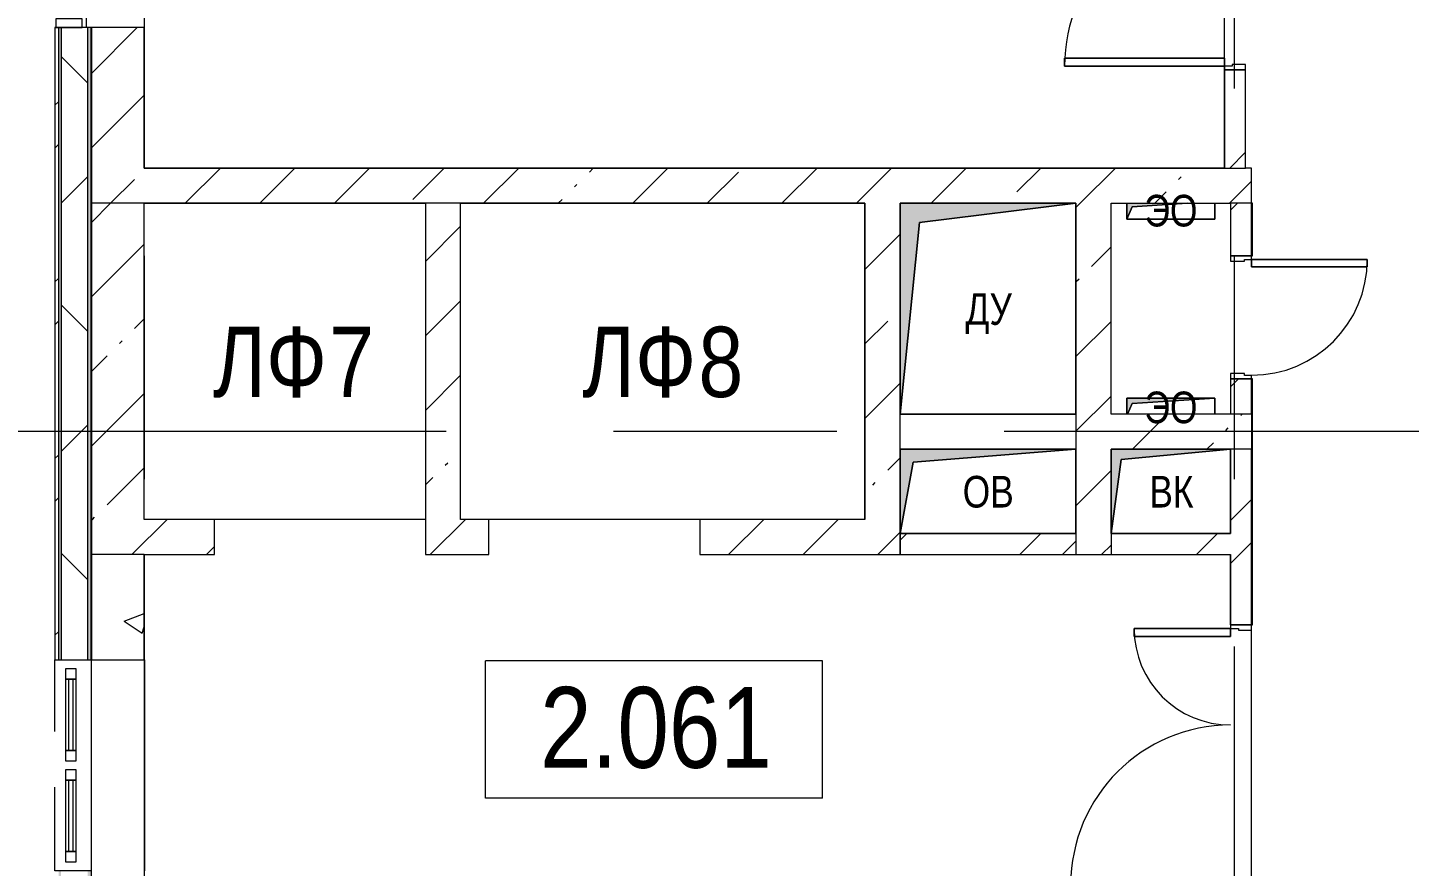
# Model space of a CAD drawing. Header units: millimetres. Extents: x 48966 to 155647, y -43515 to 30475.
# Drawn here: x 56668 to 64529, y 9242 to 14017 of the extents above; entities that cross this region are included whole.
import ezdxf

# ---------------------------------------------------------------- set-up
doc = ezdxf.new("R2010")
doc.units = ezdxf.units.MM
doc.linetypes.add('Осевые', pattern=[6350, 1270, -952.5, 3175, -952.5])
doc.linetypes.add('Сверху', pattern=[793.75, 476.25, -317.5])
for name, color, linetype, lineweight in [('Двери', 7, 'Continuous', 9), ('Импосты витража', 7, 'Continuous', 9), ('Импосты витража-1', 7, 'Continuous', 18), ('Каркас_Импост', 7, 'Continuous', 9), ('Марки помещений', 7, 'Continuous', 9), ('Обобщенные модели', 7, 'Continuous', 9), ('Общие ребра', 7, 'Continuous', 9), ('Окна', 7, 'Continuous', 9), ('Окна-1', 7, 'Сверху', 9), ('Окна-2', 7, 'Continuous', 18), ('Оси-2', 7, 'Осевые', 9), ('Панель', 7, 'Continuous', 9), ('Перекрытия', 7, 'Continuous', 9), ('Стены', 7, 'Continuous', 9), ('Стены-1', 7, 'Continuous', 18), ('Текстовые примечания', 7, 'Continuous', 9), ('Типовые аннотации', 7, 'Continuous', 9), ('Черная _1 сплошная', 7, 'Continuous', 9), ('Штриховка разреза-2', 7, 'Continuous', 9), ('Элементы узлов', 7, 'Continuous', 9), ('Элементы узлов-1', 7, 'Continuous', 5)]:
    doc.layers.add(name, color=color, linetype=linetype, lineweight=lineweight)
doc.styles.add('Arial', font='Arial.ttf', dxfattribs={"width": 0.8, "height": 180})
doc.styles.add('Arial Narrow_1', font='Arial Narrow.ttf', dxfattribs={"height": 460})
doc.styles.add('Arial Narrow_2', font='Arial Narrow.ttf', dxfattribs={"height": 400})
pattern_1 = [(45, (0, 0), (-424.264, 424.264), [600, -100, 20, -100]), (45, (0, 424), (-424.264, 424.264), [])]
pattern_2 = [(45, (0, 0), (-502.894, 502.894), []), (45, (0, 762), (-502.894, 502.894), [])]
pattern_3 = [(0, (0, 0), (812.8, 203.2), [67.056, -542.544, 67.056, -542.544, -3251.2]), (0, (0, 0), (812.8, 203.2), [-1219.2, 67.056, -1152.144, 67.056, -542.544, -1422.4]), (0, (0, 0), (812.8, 203.2), [-3048, 67.056, -339.344, 67.056, -948.944]), (120, (304.8, 101.6), (-582.37636, 602.30545), [67.056, -542.544, 67.056, -542.544, -3251.2]), (120, (304.8, 101.6), (-582.37636, 602.30545), [-1219.2, 67.056, -1152.144, 67.056, -542.544, -1422.4]), (120, (304.8, 101.6), (-582.37636, 602.30545), [-3048, 67.056, -339.344, 67.056, -948.944]), (240, (406.4, 508), (-230.42364, -805.50545), [67.056, -542.544, 67.056, -542.544, -3251.2]), (240, (406.4, 508), (-230.42364, -805.50545), [-1219.2, 67.056, -1152.144, 67.056, -542.544, -1422.4]), (240, (406.4, 508), (-230.42364, -805.50545), [-3048, 67.056, -339.344, 67.056, -948.944])]

# ---------------------------------------------------------------- blocks, each defined once
blk = doc.blocks.new('Дверь - Полуторная_001 - ДВ3_21-15-8370110-План 2-го этажа на отм_ 0_000')
at = {"layer": 'Двери'}
for p, q in [((-684, 969), (-729, 969)), ((-729, 969), (-729, 60)), ((-684, 60), (-684, 969)), ((684, 60), (684, 609)), ((684, 609), (729, 609)), ((729, 609), (729, 60)), ((-729, 60), (-684, 60)), ((729, 60), (684, 60))]:
    blk.add_line(p, q, dxfattribs=at)
for centre, radius, start, end in [((-729, 60), 909, 360, 90), ((729, 60), 549, 90, 180)]:
    blk.add_arc(centre, radius, start, end, dxfattribs=at)
at = {"layer": 'Каркас_Импост'}
for p, q in [((-730, 60), (-750, 60)), ((-750, 60), (-750, -60)), ((-730, 15), (-730, 60)), ((-720, 15), (-730, 15)), ((-720, -60), (-720, 15)), ((730, 15), (720, 15)), ((720, 15), (720, -60)), ((750, 60), (730, 60)), ((730, 60), (730, 15)), ((750, -60), (750, 60)), ((-750, -60), (-720, -60)), ((720, -60), (750, -60))]:
    blk.add_line(p, q, dxfattribs=at)
at = {"layer": 'Панель'}
for p, q in [((-729, 969), (-684, 969)), ((-729, 60), (-729, 969)), ((-684, 969), (-684, 60)), ((684, 609), (684, 60)), ((729, 609), (684, 609)), ((729, 60), (729, 609)), ((-684, 60), (-729, 60)), ((684, 60), (729, 60))]:
    blk.add_line(p, q, dxfattribs=at)
blk = doc.blocks.new('Дверь - Полуторная_001 - ДВ20__21-15-6256125-План 2-го этажа на отм_ 0_000')
at = {"layer": 'Двери'}
for p, q in [((-684, 969), (-729, 969)), ((-729, 969), (-729, 60)), ((-684, 60), (-684, 969)), ((684, 60), (684, 609)), ((684, 609), (729, 609)), ((729, 609), (729, 60)), ((-729, 60), (-684, 60)), ((729, 60), (684, 60))]:
    blk.add_line(p, q, dxfattribs=at)
for centre, radius, start, end in [((-729, 60), 909, 360, 90), ((729, 60), 549, 90, 180)]:
    blk.add_arc(centre, radius, start, end, dxfattribs=at)
at = {"layer": 'Каркас_Импост'}
for p, q in [((-730, 60), (-750, 60)), ((-750, 60), (-750, -60)), ((-730, 15), (-730, 60)), ((-720, 15), (-730, 15)), ((-720, -60), (-720, 15)), ((730, 15), (720, 15)), ((720, 15), (720, -60)), ((750, 60), (730, 60)), ((730, 60), (730, 15)), ((750, -60), (750, 60)), ((-750, -60), (-720, -60)), ((720, -60), (750, -60))]:
    blk.add_line(p, q, dxfattribs=at)
at = {"layer": 'Панель'}
for p, q in [((-729, 969), (-684, 969)), ((-729, 60), (-729, 969)), ((-684, 969), (-684, 60)), ((684, 609), (684, 60)), ((729, 609), (684, 609)), ((729, 60), (729, 609)), ((-684, 60), (-729, 60)), ((684, 60), (729, 60))]:
    blk.add_line(p, q, dxfattribs=at)
blk = doc.blocks.new('Дверь - Однопольная без ручки - ДТ2_21х7-6222062-План 2-го этажа на отм_ 0_000')
at = {"layer": 'Двери'}
for p, q in [((-289, 718), (-329, 718)), ((-329, 718), (-329, 60)), ((-289, 60), (-289, 718)), ((-329, 60), (-289, 60))]:
    blk.add_line(p, q, dxfattribs=at)
blk.add_arc((-329, 60), 658, 360, 90, dxfattribs=at)
at = {"layer": 'Каркас_Импост'}
for p, q in [((-330, 60), (-350, 60)), ((-350, 60), (-350, -60)), ((-330, 20), (-330, 60)), ((-320, 20), (-330, 20)), ((-320, -60), (-320, 20)), ((330, 20), (320, 20)), ((320, 20), (320, -60)), ((350, 60), (330, 60)), ((330, 60), (330, 20)), ((350, -60), (350, 60)), ((-350, -60), (-320, -60)), ((320, -60), (350, -60))]:
    blk.add_line(p, q, dxfattribs=at)
at = {"layer": 'Панель'}
for p, q in [((-329, 718), (-289, 718)), ((-329, 60), (-329, 718)), ((-289, 718), (-289, 60)), ((-289, 60), (-329, 60))]:
    blk.add_line(p, q, dxfattribs=at)
blk = doc.blocks.new('M_Окно-Квадратный проем - 1200 x 11450 mm-1434535-План 2-го этажа на отм_ 0_000')
at = {"layer": 'Окна'}
for p, q in [((-608.2, -102.5), (-608.2, 102.5)), ((591.8, 102.5), (591.8, -102.5))]:
    blk.add_line(p, q, dxfattribs=at)
at = {"layer": 'Окна-1'}
for p, q in [((-608.2, 102.5), (591.8, 102.5)), ((591.8, -102.5), (-608.2, -102.5))]:
    blk.add_line(p, q, dxfattribs=at)
blk = doc.blocks.new('Прямоугольный импост - Прямоугольный импост 1-2037714-План 2-го этажа на отм_ 0_000')
at = {"layer": 'Импосты витража-1'}
for p, q in [((0, 75), (-50, 75)), ((-50, 75), (-50, -75)), ((0, -75), (0, 75)), ((-50, -75), (0, -75))]:
    blk.add_line(p, q, dxfattribs=at)
blk = doc.blocks.new('Панель окно - Верхнее левое-8277192-План 2-го этажа на отм_ 0_000')
at = {"layer": 'Окна'}
for p, q in [((202.5, 30), (-202.5, 30)), ((-202.5, 30), (-202.5, -30)), ((202.5, -30), (202.5, 30)), ((-202.5, -30), (202.5, -30))]:
    blk.add_line(p, q, dxfattribs=at)
at = {"layer": 'Окна-2'}
for p, q in [((-202.5, 30), (-262.5, 30)), ((-262.5, 30), (-262.5, -30)), ((-202.5, -30), (-202.5, 30)), ((202.5, 12.5), (-202.5, 12.5)), ((-202.5, 12.5), (-202.5, -12.5)), ((202.5, 30), (202.5, -30)), ((262.5, 30), (202.5, 30)), ((202.5, -12.5), (202.5, 12.5)), ((262.5, -30), (262.5, 30)), ((-262.5, -30), (-202.5, -30)), ((-202.5, -12.5), (202.5, -12.5)), ((202.5, -30), (262.5, -30))]:
    blk.add_line(p, q, dxfattribs=at)
blk = doc.blocks.new('Панель окно - Верхнее правое-8277188-План 2-го этажа на отм_ 0_000')
at = {"layer": 'Окна'}
for p, q in [((202.5, 30), (-202.5, 30)), ((-202.5, 30), (-202.5, -30)), ((202.5, -30), (202.5, 30)), ((-202.5, -30), (202.5, -30))]:
    blk.add_line(p, q, dxfattribs=at)
at = {"layer": 'Окна-2'}
for p, q in [((-202.5, 30), (-262.5, 30)), ((-262.5, 30), (-262.5, -30)), ((-202.5, -30), (-202.5, 30)), ((202.5, 12.5), (-202.5, 12.5)), ((-202.5, 12.5), (-202.5, -12.5)), ((202.5, 30), (202.5, -30)), ((262.5, 30), (202.5, 30)), ((202.5, -12.5), (202.5, 12.5)), ((262.5, -30), (262.5, 30)), ((-262.5, -30), (-202.5, -30)), ((-202.5, -12.5), (202.5, -12.5)), ((202.5, -30), (262.5, -30))]:
    blk.add_line(p, q, dxfattribs=at)
blk = doc.blocks.new('170_ОтверстиеПрямоугольноеВертикальное - 170_ОтверстиеПрямоугольноеВертикальное-5688974-План 2-го этажа на отм_ 0_000')
at = {"layer": 'Обобщенные модели'}
for p, q in [((-500, -600), (-500, 600)), ((-500, 600), (500, 600)), ((500, 600), (500, -600)), ((500, -600), (-500, -600))]:
    blk.add_line(p, q, dxfattribs=at)
blk = doc.blocks.new('170_ОтверстиеПрямоугольноеВертикальное - 170_ОтверстиеПрямоугольноеВертикальное-5688972-План 2-го этажа на отм_ 0_000')
at = {"layer": 'Обобщенные модели'}
for p, q in [((-500, -240), (-500, 240)), ((-500, 240), (500, 240)), ((500, 240), (500, -240)), ((500, -240), (-500, -240))]:
    blk.add_line(p, q, dxfattribs=at)
blk = doc.blocks.new('170_ОтверстиеПрямоугольноеВертикальное - 170_ОтверстиеПрямоугольноеВертикальное-5688970-План 2-го этажа на отм_ 0_000')
at = {"layer": 'Обобщенные модели'}
for p, q in [((-340, -240), (-340, 240)), ((-340, 240), (340, 240)), ((340, 240), (340, -240)), ((340, -240), (-340, -240))]:
    blk.add_line(p, q, dxfattribs=at)
blk = doc.blocks.new('170_ОтверстиеПрямоугольноеВертикальное - 170_ОтверстиеПрямоугольноеВертикальное-5688914-План 2-го этажа на отм_ 0_000')
at = {"layer": 'Обобщенные модели'}
for p, q in [((-250, -50), (-250, 40)), ((250, 40), (250, -50)), ((250, -50), (-250, -50))]:
    blk.add_line(p, q, dxfattribs=at)
blk = doc.blocks.new('170_ОтверстиеПрямоугольноеВертикальное - 170_ОтверстиеПрямоугольноеВертикальное-V13-План 2-го этажа на отм_ 0_000')
at = {"layer": 'Обобщенные модели'}
for p, q in [((-250, -40), (-250, 50)), ((-250, 50), (250, 50)), ((250, 50), (250, -40))]:
    blk.add_line(p, q, dxfattribs=at)
blk = doc.blocks.new('M_Дверь-Проем - 1200 x 2032 mm-4670836-План 2-го этажа на отм_ 0_000')
at = {"layer": 'Черная _1 сплошная'}
blk.add_line((-608.2, -100), (591.8, -100), dxfattribs=at)
blk = doc.blocks.new('Марка помещения_Р - Марка помещения-4575829-План 2-го этажа на отм_ 0_000')
at = {"layer": 'Марки помещений'}
for p, q in [((-4.79375, -1.95625), (-4.79375, 1.95625)), ((4.79375, 1.95625), (-4.79375, 1.95625)), ((4.79375, -1.95625), (4.79375, 1.95625)), ((4.79375, -1.95625), (-4.79375, -1.95625))]:
    blk.add_line(p, q, dxfattribs=at)

msp = doc.modelspace()

# ---------------------------------------------------------------- hatches: boundary and pattern name
at = {"layer": 'Штриховка разреза-2'}
h = msp.add_hatch(dxfattribs=at)
h.set_pattern_fill('FP_1', color=256, style=0, pattern_type=2)
h.set_pattern_definition(pattern_1)
h.paths.add_polyline_path([(57331.6, 13217.1), (57331.6, 14017.1), (57031.6, 14017.1), (57031.6, 13217.1)], flags=0)
h.paths.add_polyline_path([(57331.6, 15217.1), (57331.6, 17817.1), (57031.6, 17817.1), (57031.6, 15217.1)], flags=0)
h.paths.add_polyline_path([(57331.6, 19017.1), (57331.6, 21067.1), (57031.6, 21067.1), (57031.6, 19017.1)], flags=0)
h = msp.add_hatch(dxfattribs=at)
h.set_pattern_fill('FP_2', color=256, style=0, pattern_type=2)
h.set_pattern_definition(pattern_2)
h.paths.add_polyline_path([(56824.1, -21673.3), (56844.1, -21672.9), (56844.1, -19082.9), (56824.1, -19082.9), (56824.1, -20579.5)], flags=0)
h.paths.add_polyline_path([(56824.1, -17882.9), (56844.1, -17882.9), (56844.1, -14684.1), (56824.1, -14684.1), (56824.1, -17102.7)], flags=0)
h.paths.add_polyline_path([(56824.1, -13484.1), (56844.1, -13484.1), (56844.1, -11682.9), (56824.1, -11682.9), (56824.1, -12467)], flags=0)
h.paths.add_polyline_path([(56824.1, -10482.9), (56844.1, -10482.9), (56844.1, -8682.9), (56824.1, -8682.9), (56824.1, -10149.1)], flags=0)
h.paths.add_polyline_path([(56844.1, -7482.9), (56844.1, -5682.9), (56824.1, -5682.9), (56824.1, -7482.9)], flags=0)
h.paths.add_polyline_path([(56844.1, -4482.9), (56844.1, -2682.9), (56824.1, -2682.9), (56824.1, -4482.9)], flags=0)
h.paths.add_polyline_path([(56824.1, -1482.9), (56844.1, -1482.9), (56844.1, 317.1), (56824.1, 317.1), (56824.1, -877.6)], flags=0)
h.paths.add_polyline_path([(56824.1, 1517.1), (56844.1, 1517.1), (56844.1, 3317.1), (56824.1, 3317.1)], flags=0)
h.paths.add_polyline_path([(56824.1, 4517.1), (56844.1, 4517.1), (56844.1, 6317.1), (56824.1, 6317.1), (56824.1, 6076)], flags=0)
h.paths.add_polyline_path([(56844.1, 7517.1), (56844.1, 9217.1), (56824.1, 9217.1), (56824.1, 7517.1)], flags=0)
h.paths.add_polyline_path([(56844.1, 10417.1), (56844.1, 14017.1), (56824.1, 14017.1), (56824.1, 10417.1)], flags=0)
h.paths.add_polyline_path([(56844.1, 15217.1), (56844.1, 17817.1), (56824.1, 17817.1), (56824.1, 15217.1)], flags=0)
h.paths.add_polyline_path([(56844.1, 19017.1), (56844.1, 20883), (56824.1, 20883), (56824.1, 19017.1)], flags=0)
h = msp.add_hatch(dxfattribs=at)
h.set_pattern_fill('FP_32', color=256, style=0, pattern_type=2)
h.set_pattern_definition(pattern_3)
h.paths.add_polyline_path([(56844.1, -21672.9), (56859.1, -21672.7), (56859.1, -19082.9), (56844.1, -19082.9), (56844.1, -20579.5)], flags=0)
h.paths.add_polyline_path([(56844.1, -17882.9), (56859.1, -17882.9), (56859.1, -14684.1), (56844.1, -14684.1), (56844.1, -17102.7)], flags=0)
h.paths.add_polyline_path([(56844.1, -13484.1), (56859.1, -13484.1), (56859.1, -11682.9), (56844.1, -11682.9), (56844.1, -12467)], flags=0)
h.paths.add_polyline_path([(56859.1, -10482.9), (56859.1, -8682.9), (56844.1, -8682.9), (56844.1, -10482.9)], flags=0)
h.paths.add_polyline_path([(56844.1, -7482.9), (56859.1, -7482.9), (56859.1, -5682.9), (56844.1, -5682.9)], flags=0)
h.paths.add_polyline_path([(56844.1, -4482.9), (56859.1, -4482.9), (56859.1, -2682.9), (56844.1, -2682.9), (56844.1, -3195.5)], flags=0)
h.paths.add_polyline_path([(56844.1, -1482.9), (56859.1, -1482.9), (56859.1, 317.1), (56844.1, 317.1), (56844.1, -877.6)], flags=0)
h.paths.add_polyline_path([(56859.1, 1517.1), (56859.1, 3317.1), (56844.1, 3317.1), (56844.1, 1517.1)], flags=0)
h.paths.add_polyline_path([(56859.1, 4517.1), (56859.1, 6317.1), (56844.1, 6317.1), (56844.1, 4517.1)], flags=0)
h.paths.add_polyline_path([(56844.1, 7517.1), (56859.1, 7517.1), (56859.1, 9217.1), (56844.1, 9217.1), (56844.1, 8393.9)], flags=0)
h.paths.add_polyline_path([(56844.1, 10417.1), (56859.1, 10417.1), (56859.1, 14017.1), (56844.1, 14017.1), (56844.1, 10711.8)], flags=0)
h.paths.add_polyline_path([(56844.1, 15217.1), (56859.1, 15217.1), (56859.1, 17817.1), (56844.1, 17817.1), (56844.1, 15347.5)], flags=0)
h.paths.add_polyline_path([(56859.1, 19017.1), (56859.1, 20883), (56844.1, 20883), (56844.1, 19017.1)], flags=0)
h = msp.add_hatch(dxfattribs=at)
h.set_pattern_fill('FP_33', color=256, style=0, pattern_type=2)
h.set_pattern_definition([(45, (0, 0), (-707.107, 707.107), []), (135, (0, 0), (-707.107, -707.107), [])])
h.paths.add_polyline_path([(56859.1, -21672.7), (56986.9, -21670.6), (57009.1, -21667.2), (57009.1, -19082.9), (56859.1, -19082.9), (56859.1, -20579.5)], flags=0)
h.paths.add_polyline_path([(57009.1, -17882.9), (57009.1, -14684.1), (56859.1, -14684.1), (56859.1, -17882.9)], flags=0)
h.paths.add_polyline_path([(57009.1, -13484.1), (57009.1, -11682.9), (56859.1, -11682.9), (56859.1, -13484.1)], flags=0)
h.paths.add_polyline_path([(57009.1, -10482.9), (57009.1, -8682.9), (56859.1, -8682.9), (56859.1, -10482.9)], flags=0)
h.paths.add_polyline_path([(57009.1, -7482.9), (57009.1, -5682.9), (56859.1, -5682.9), (56859.1, -7482.9)], flags=0)
h.paths.add_polyline_path([(56859.1, -4482.9), (57009.1, -4482.9), (57009.1, -2682.9), (56859.1, -2682.9), (56859.1, -3195.5)], flags=0)
h.paths.add_polyline_path([(57009.1, -1482.9), (57009.1, 317.1), (56859.1, 317.1), (56859.1, -1482.9)], flags=0)
h.paths.add_polyline_path([(57009.1, 1517.1), (57009.1, 3317.1), (56859.1, 3317.1), (56859.1, 1517.1)], flags=0)
h.paths.add_polyline_path([(57009.1, 4517.1), (57009.1, 6317.1), (56859.1, 6317.1), (56859.1, 4517.1)], flags=0)
h.paths.add_polyline_path([(57009.1, 7517.1), (57009.1, 9217.1), (56859.1, 9217.1), (56859.1, 7517.1)], flags=0)
h.paths.add_polyline_path([(57009.1, 10417.1), (57009.1, 14017.1), (56859.1, 14017.1), (56859.1, 10417.1)], flags=0)
h.paths.add_polyline_path([(57009.1, 15217.1), (57009.1, 17817.1), (56859.1, 17817.1), (56859.1, 15217.1)], flags=0)
h.paths.add_polyline_path([(56859.1, 19017.1), (57009.1, 19017.1), (57009.1, 20883), (56859.1, 20883), (56859.1, 19983.3)], flags=0)
h = msp.add_hatch(dxfattribs=at)
h.set_pattern_fill('FP_32', color=256, style=0, pattern_type=2)
h.set_pattern_definition(pattern_3)
h.paths.add_polyline_path([(57009.1, -21667.2), (57029.1, -21665.6), (57029.1, -19082.9), (57009.1, -19082.9), (57009.1, -20579.5)], flags=0)
h.paths.add_polyline_path([(57009.1, -17882.9), (57029.1, -17882.9), (57029.1, -14684.1), (57009.1, -14684.1), (57009.1, -17102.7)], flags=0)
h.paths.add_polyline_path([(57029.1, -13484.1), (57029.1, -11682.9), (57009.1, -11682.9), (57009.1, -13484.1)], flags=0)
h.paths.add_polyline_path([(57029.1, -10482.9), (57029.1, -8682.9), (57009.1, -8682.9), (57009.1, -10482.9)], flags=0)
h.paths.add_polyline_path([(57009.1, -7482.9), (57029.1, -7482.9), (57029.1, -5682.9), (57009.1, -5682.9)], flags=0)
h.paths.add_polyline_path([(57009.1, -4482.9), (57029.1, -4482.9), (57029.1, -2682.9), (57009.1, -2682.9), (57009.1, -3195.5)], flags=0)
h.paths.add_polyline_path([(57009.1, -1482.9), (57029.1, -1482.9), (57029.1, 317.1), (57009.1, 317.1), (57009.1, -877.6)], flags=0)
h.paths.add_polyline_path([(57009.1, 1517.1), (57029.1, 1517.1), (57029.1, 3317.1), (57009.1, 3317.1)], flags=0)
h.paths.add_polyline_path([(57029.1, 4517.1), (57029.1, 6317.1), (57009.1, 6317.1), (57009.1, 4517.1)], flags=0)
h.paths.add_polyline_path([(57009.1, 7517.1), (57029.1, 7517.1), (57029.1, 9217.1), (57009.1, 9217.1), (57009.1, 8393.9)], flags=0)
h.paths.add_polyline_path([(57029.1, 10417.1), (57029.1, 14017.1), (57009.1, 14017.1), (57009.1, 10417.1)], flags=0)
h.paths.add_polyline_path([(57009.1, 15217.1), (57029.1, 15217.1), (57029.1, 17817.1), (57009.1, 17817.1), (57009.1, 15347.5)], flags=0)
h.paths.add_polyline_path([(57009.1, 19017.1), (57029.1, 19017.1), (57029.1, 20883), (57009.1, 20883), (57009.1, 19983.3)], flags=0)
h = msp.add_hatch(dxfattribs=at)
h.set_pattern_fill('FP_2', color=256, style=0, pattern_type=2)
h.set_pattern_definition(pattern_2)
h.paths.add_polyline_path([(63596.6, 13217.1), (63596.6, 13777.1), (63476.6, 13777.1), (63476.6, 13217.1)], flags=0)
h.paths.add_polyline_path([(63596.6, 15277.1), (63596.6, 15932.1), (63476.6, 15932.1), (63476.6, 15277.1)], flags=0)
h = msp.add_hatch(dxfattribs=at)
h.set_pattern_fill('FP_1', color=256, style=0, pattern_type=2)
h.set_pattern_definition(pattern_1)
h.paths.add_polyline_path([(61631.6, 13017.1), (63631.6, 13017.1), (63631.6, 13217.1), (57031.6, 13217.1), (57031.6, 13017.1), (61431.6, 13017.1)], flags=0)
h = msp.add_hatch(dxfattribs=at)
h.set_pattern_fill('FP_1', color=256, style=0, pattern_type=2)
h.set_pattern_definition(pattern_1)
h.paths.add_polyline_path([(57331.6, 11217.1), (57331.6, 13017.1), (57031.6, 13017.1), (57031.6, 11217.1)], flags=0)
h = msp.add_hatch(dxfattribs=at)
h.set_pattern_fill('FP_1', color=256, style=0, pattern_type=2)
h.set_pattern_definition(pattern_1)
h.paths.add_polyline_path([(59131.6, 11217.1), (59131.6, 13017.1), (58931.6, 13017.1), (58931.6, 11217.1)], flags=0)
h = msp.add_hatch(dxfattribs=at)
h.set_pattern_fill('FP_1', color=256, style=0, pattern_type=2)
h.set_pattern_definition(pattern_1)
h.paths.add_polyline_path([(61431.6, 11217.1), (61631.6, 11217.1), (61631.6, 13017.1), (61431.6, 13017.1)], flags=0)
h = msp.add_hatch(dxfattribs=at)
h.set_pattern_fill('FP_1', color=256, style=0, pattern_type=2)
h.set_pattern_definition(pattern_1)
h.paths.add_polyline_path([(62631.6, 11017.1), (62831.6, 11017.1), (62831.6, 13017.1), (62631.6, 13017.1), (62631.6, 11137.1)], flags=0)
h = msp.add_hatch(dxfattribs=at)
h.set_pattern_fill('FP_2', color=256, style=0, pattern_type=2)
h.set_pattern_definition(pattern_2)
h.paths.add_polyline_path([(63631.6, 8627.1), (63631.6, 9117.1), (63511.6, 9117.1), (63511.6, 8627.1)], flags=0)
h.paths.add_polyline_path([(63631.6, 10617.1), (63631.6, 11617.1), (63511.6, 11617.1), (63511.6, 10617.1)], flags=0)
h.paths.add_polyline_path([(63511.6, 11817.1), (63631.6, 11817.1), (63631.6, 12017.1), (63511.6, 12017.1), (63511.6, 11870.7)], flags=0)
h.paths.add_polyline_path([(63631.6, 12717.1), (63631.6, 13017.1), (63511.6, 13017.1), (63511.6, 12717.1)], flags=0)
h = msp.add_hatch(dxfattribs=at)
h.set_pattern_fill('FP_1', color=256, style=0, pattern_type=2)
h.set_pattern_definition(pattern_1)
h.paths.add_polyline_path([(63631.6, 11617.1), (63631.6, 11817.1), (62831.6, 11817.1), (62831.6, 11617.1), (63511.6, 11617.1)], flags=0)
h = msp.add_hatch(dxfattribs=at)
h.set_pattern_fill('FP_1', color=256, style=0, pattern_type=2)
h.set_pattern_definition(pattern_1)
h.paths.add_polyline_path([(57731.6, 11017.1), (57731.6, 11217.1), (57031.6, 11217.1), (57031.6, 11017.1), (57331.6, 11017.1)], flags=0)
h.paths.add_polyline_path([(58931.6, 11017.1), (59291.6, 11017.1), (59291.6, 11217.1), (58931.6, 11217.1)], flags=0)
h.paths.add_polyline_path([(61631.6, 11017.1), (61631.6, 11217.1), (60491.6, 11217.1), (60491.6, 11017.1)], flags=0)
h = msp.add_hatch(dxfattribs=at)
h.set_pattern_fill('FP_2', color=256, style=0, pattern_type=2)
h.set_pattern_definition(pattern_2)
h.paths.add_polyline_path([(62631.6, 11017.1), (62631.6, 11137.1), (61631.6, 11137.1), (61631.6, 11017.1)], flags=0)
h.paths.add_polyline_path([(62831.6, 11017.1), (63511.6, 11017.1), (63511.6, 11137.1), (62831.6, 11137.1)], flags=0)
h = msp.add_hatch(dxfattribs=at)
h.set_pattern_fill('FP_34', color=256, style=0, pattern_type=2)
h.set_pattern_definition([(50, (0, 0), (1457.472, -127.512), [152.4, -1676.4]), (355, (0, 0), (-281.942, 1528.454), [121.92, -1341.12]), (100.451, (121.5, -10.6), (1175.54, 1400.933), [129.52, -1424.72]), (46.184, (0, 406.4), (2168.63, -336.34), [228.6, -2514.6]), (96.636, (180.7, 378.4), (1899.22, 1979.42), [194.28, -2137.08]), (351.184, (0, 406.4), (1899.24, 1979.4), [182.88, -2011.68]), (21, (203.2, 304.8), (1212.915, -818.121), [152.4, -1676.4]), (326, (203.2, 304.8), (494.417, 1473.504), [121.92, -1341.12]), (71.451, (304.3, 236.6), (1707.337, 655.37), [129.52, -1424.72]), (37.5, (0, 0), (24.7094, 676.4402), [67.056, -1257.808, 67.056, -1294.384, -1346.2]), (37.5, (0, 0), (24.7094, 676.4402), [-2686.304, 67.056, -1279.144]), (7.5, (0, 0), (534.558, 801.444), [67.056, -709.168, 67.056, -1227.328, -513.08]), (7.5, (0, 0), (534.558, 801.444), [-2070.608, 67.056, -446.024]), (327.5, (-453.14, 0), (1084.7275, -45.831), [67.056, -440.944, 67.056, -1517.904, -2103.12]), (327.5, (-453.14, 0), (1084.7275, -45.831), [-2092.96, 67.056, -2036.064]), (317.5, (-656.3, 0), (1185.035, 203.414), [67.056, -593.344, 67.056, -985.52, -1493.52]), (317.5, (-656.3, 0), (1185.035, 203.414), [-1712.976, 67.056, -1426.464])])
h.paths.add_polyline_path([(57331.6, 8617.1), (57331.6, 9217.1), (57031.6, 9217.1), (57031.6, 8617.1)], flags=0)
h.paths.add_polyline_path([(57031.6, 10417.1), (57331.6, 10417.1), (57331.6, 11017.1), (57031.6, 11017.1), (57031.6, 10711.8)], flags=0)
at = {"layer": 'Элементы узлов-1'}
for points in [[(61631.6, 11817.1), (61741.6, 12907.1), (62631.6, 13017.1), (61631.6, 13017.1)], [(62921.6, 12927.1), (62951.6, 12997.1), (63265, 13017.1), (62921.6, 13017.1)], [(62925.9, 11817.1), (62951.6, 11877.1), (63421.6, 11907.1), (62921.6, 11907.1), (62921.6, 11817.1)], [(61631.6, 11137.1), (61705.6, 11543.1), (62631.6, 11617.1), (61631.6, 11617.1), (61631.6, 11217.1)], [(62831.6, 11137.1), (62889.6, 11559.1), (63511.6, 11617.1), (62831.6, 11617.1)]]:
    msp.add_hatch(color=256, dxfattribs=at).paths.add_polyline_path(points, flags=0)

# ---------------------------------------------------------------- linework, layer by layer
at = {"layer": 'Общие ребра'}
for p, q in [((56844.1, 14017.1), (56844.1, 10417.1)), ((56859.1, 14017.1), (56859.1, 10417.1)), ((57009.1, 14017.1), (57009.1, 10417.1)), ((57331.6, 13217.1), (57331.6, 14017.1)), ((57331.6, 14017.1), (57331.6, 13217.1)), ((63476.6, 13777.1), (63476.6, 13217.1)), ((63596.6, 13218.1), (63596.6, 13777.1)), ((63476.6, 13217.1), (63596.6, 13217.1)), ((63631.6, 13017.1), (63511.6, 13017.1)), ((63631.6, 12717.1), (63631.6, 13017.1)), ((63631.6, 13017.1), (63631.6, 12717.1)), ((63631.6, 11817.1), (63631.6, 12017.1)), ((63631.6, 12017.1), (63631.6, 11817.1)), ((63631.6, 11817.1), (63511.6, 11817.1)), ((63631.6, 11617.1), (63511.6, 11617.1)), ((63631.6, 10617.1), (63631.6, 11617.1)), ((63631.6, 11617.1), (63631.6, 10617.1)), ((61631.6, 11017.1), (61631.6, 11137.1)), ((61631.6, 11137.1), (61631.6, 11017.1)), ((62631.6, 11137.1), (62631.6, 11017.1)), ((62831.6, 11137.1), (62831.6, 11017.1)), ((57331.6, 11017.1), (57031.6, 11017.1)), ((57331.6, 11017.1), (57731.6, 11017.1)), ((57331.6, 10417.1), (57331.6, 11015.1)), ((57331.6, 11015.1), (57331.6, 10417.1)), ((58931.6, 11017.1), (59291.6, 11017.1)), ((60491.6, 11017.1), (61631.6, 11017.1)), ((63511.6, 11017.1), (63511.6, 10617.1))]:
    msp.add_line(p, q, dxfattribs=at)
at = {"layer": 'Оси-2'}
for p, q in [((57331.6, 25417.1), (57331.6, -41737.8)), ((63531.6, 25417.1), (63531.6, -41737.8)), ((150171.6, 11717.1), (50565.6, 11717.1))]:
    msp.add_line(p, q, dxfattribs=at)
at = {"layer": 'Перекрытия'}
for p, q in [((57331.6, 21067.1), (57331.6, 13217.1)), ((63476.6, 13217.1), (63476.6, 19267.1)), ((57002.7, 14017.1), (57002.7, 15217.1)), ((57331.6, 13217.1), (63476.6, 13217.1)), ((61431.6, 13017.1), (57029.1, 13017.1)), ((61431.6, 11217.1), (61431.6, 13017.1)), ((57031.6, -21692.9), (57031.6, 11217.1)), ((57331.6, 11017.1), (57331.6, 8617.1)), ((63511.6, 10617.1), (63511.6, 11017.1)), ((63631.6, 10617.1), (63511.6, 10617.1)), ((63631.6, 9117.1), (63631.6, 10617.1))]:
    msp.add_line(p, q, dxfattribs=at)
at = {"layer": 'Стены'}
for p, q in [((63631.6, 11817.1), (63631.6, 11617.1)), ((57031.6, 9217.1), (57031.6, 10417.1)), ((57031.6, 10417.1), (57331.6, 10417.1)), ((57331.6, 10417.1), (57333.6, 10417.1)), ((57333.6, 10417.1), (57333.6, 9217.1))]:
    msp.add_line(p, q, dxfattribs=at)
at = {"layer": 'Стены-1'}
for p, q in [((57029.1, 14017.1), (56824.1, 14017.1)), ((56824.1, 14017.1), (56824.1, 10417.1)), ((57029.1, 10417.1), (57029.1, 14017.1)), ((57331.6, 14017.1), (57031.6, 14017.1)), ((57031.6, 14017.1), (57031.6, 13217.1)), ((57333.6, 14017.1), (57331.6, 14017.1)), ((57333.6, 13219.1), (57333.6, 14017.1)), ((63596.6, 13777.1), (63476.6, 13777.1)), ((57031.6, 13217.1), (57031.6, 13017.1)), ((63476.6, 13217.1), (57331.6, 13217.1)), ((57331.6, 13217.1), (57333.6, 13217.1)), ((63596.6, 13217.1), (63596.6, 13218.1)), ((63631.6, 13217.1), (63596.6, 13217.1)), ((63631.6, 13017.1), (63631.6, 13217.1)), ((57031.6, 13017.1), (57031.6, 11217.1)), ((57331.6, 13017.1), (58931.6, 13017.1)), ((57331.6, 11217.1), (57331.6, 13017.1)), ((58931.6, 13017.1), (58931.6, 11217.1)), ((59131.6, 13017.1), (61431.6, 13017.1)), ((59131.6, 11217.1), (59131.6, 13017.1)), ((61431.6, 13017.1), (61431.6, 11217.1)), ((61631.6, 13017.1), (62631.6, 13017.1)), ((61631.6, 11217.1), (61631.6, 13017.1)), ((62631.6, 13017.1), (62631.6, 11137.1)), ((62831.6, 11817.1), (62831.6, 13017.1)), ((62831.6, 13017.1), (63511.6, 13017.1)), ((63511.6, 13017.1), (63511.6, 12717.1)), ((63636.6, 13017.1), (63633.6, 13017.1)), ((63636.6, 12717.1), (63636.6, 13017.1)), ((63511.6, 12717.1), (63631.6, 12717.1)), ((63631.6, 12717.1), (63636.6, 12717.1)), ((63511.6, 12017.1), (63511.6, 11817.1)), ((63631.6, 12017.1), (63511.6, 12017.1)), ((63636.6, 12017.1), (63631.6, 12017.1)), ((63636.6, 10617.1), (63636.6, 12017.1)), ((63511.6, 11817.1), (62831.6, 11817.1)), ((62831.6, 11617.1), (63511.6, 11617.1)), ((62831.6, 11137.1), (62831.6, 11617.1)), ((63511.6, 11617.1), (63511.6, 11137.1)), ((57031.6, 11217.1), (57031.6, 11017.1)), ((57731.6, 11217.1), (57331.6, 11217.1)), ((57731.6, 11017.1), (57731.6, 11217.1)), ((58931.6, 11217.1), (58931.6, 11017.1)), ((59291.6, 11217.1), (59131.6, 11217.1)), ((59291.6, 11017.1), (59291.6, 11217.1)), ((61431.6, 11217.1), (60491.6, 11217.1)), ((60491.6, 11217.1), (60491.6, 11017.1)), ((61631.6, 11137.1), (61631.6, 11217.1)), ((62631.6, 11137.1), (61631.6, 11137.1)), ((63511.6, 11137.1), (62831.6, 11137.1)), ((57031.6, 11017.1), (57031.6, 10417.1)), ((57331.6, 11015.1), (57331.6, 11017.1)), ((57333.6, 10417.1), (57333.6, 11015.1)), ((61631.6, 11017.1), (62631.6, 11017.1)), ((62631.6, 11017.1), (62831.6, 11017.1)), ((62831.6, 11017.1), (63511.6, 11017.1)), ((63511.6, 10617.1), (63631.6, 10617.1)), ((63631.6, 10617.1), (63636.6, 10617.1)), ((56824.1, 10417.1), (57029.1, 10417.1)), ((57031.6, 10417.1), (57331.6, 10417.1)), ((57331.6, 10417.1), (57333.6, 10417.1))]:
    msp.add_line(p, q, dxfattribs=at)
at = {"layer": 'Элементы узлов'}
for p, q in [((62631.6, 13017.1), (61631.6, 13017.1)), ((61631.6, 13017.1), (61631.6, 11817.1)), ((62631.6, 13017.1), (61741.6, 12907.1)), ((61741.6, 12907.1), (62631.6, 13017.1)), ((62631.6, 11817.1), (62631.6, 13017.1)), ((62921.6, 13017.1), (62921.6, 12927.1)), ((62951.6, 12997.1), (62921.6, 12927.1)), ((62921.6, 12927.1), (62951.6, 12997.1)), ((63265, 13017.1), (62951.6, 12997.1)), ((62951.6, 12997.1), (63265, 13017.1)), ((63421.6, 12927.1), (63421.6, 13017.1)), ((61741.6, 12907.1), (61631.6, 11817.1)), ((61631.6, 11817.1), (61741.6, 12907.1)), ((62921.6, 12927.1), (63421.6, 12927.1)), ((63421.6, 11907.1), (62921.6, 11907.1)), ((62921.6, 11907.1), (62921.6, 11817.1)), ((62951.6, 11877.1), (62925.9, 11817.1)), ((62925.9, 11817.1), (62951.6, 11877.1)), ((63421.6, 11907.1), (62951.6, 11877.1)), ((62951.6, 11877.1), (63421.6, 11907.1)), ((63421.6, 11817.1), (63421.6, 11907.1)), ((61631.6, 11817.1), (62631.6, 11817.1)), ((62631.6, 11617.1), (61631.6, 11617.1)), ((61631.6, 11617.1), (61631.6, 11137.1)), ((62631.6, 11617.1), (61705.6, 11543.1)), ((61705.6, 11543.1), (62631.6, 11617.1)), ((62631.6, 11137.1), (62631.6, 11617.1)), ((63511.6, 11617.1), (62831.6, 11617.1)), ((62831.6, 11617.1), (62831.6, 11137.1)), ((62889.6, 11559.1), (62831.6, 11137.1)), ((62831.6, 11137.1), (62889.6, 11559.1)), ((63511.6, 11617.1), (62889.6, 11559.1)), ((62889.6, 11559.1), (63511.6, 11617.1)), ((63511.6, 11137.1), (63511.6, 11617.1)), ((61705.6, 11543.1), (61631.6, 11137.1)), ((61631.6, 11137.1), (61705.6, 11543.1)), ((61631.6, 11137.1), (62631.6, 11137.1)), ((62831.6, 11137.1), (63511.6, 11137.1))]:
    msp.add_line(p, q, dxfattribs=at)

# ---------------------------------------------------------------- block references
at = {"layer": 'Двери'}
for name, p, rotation in [('Дверь - Полуторная_001 - ДВ3_21-15-8370110-План 2-го этажа на отм_ 0_000', (63536.6, 14527.1), 89.99999999999982), ('Дверь - Однопольная без ручки - ДТ2_21х7-6222062-План 2-го этажа на отм_ 0_000', (63571.6, 12367.1), 269.9999999999998), ('M_Дверь-Проем - 1200 x 2032 mm-4670836-План 2-го этажа на отм_ 0_000', (58323.4, 11117.1), 180), ('M_Дверь-Проем - 1200 x 2032 mm-4670836-План 2-го этажа на отм_ 0_000', (59883.4, 11117.1), 180), ('Дверь - Полуторная_001 - ДВ20__21-15-6256125-План 2-го этажа на отм_ 0_000', (63571.6, 9867.1), 89.99999999999982)]:
    msp.add_blockref(name, p, dxfattribs=dict(at, rotation=rotation))
at = {"layer": 'Импосты витража', "rotation": 270}
msp.add_blockref('Прямоугольный импост - Прямоугольный импост 1-2037714-План 2-го этажа на отм_ 0_000', (56904.1, 14017.1), dxfattribs=at)
at = {"layer": 'Марки помещений', "xscale": 199.9999999999999, "yscale": 199.9999999999999, "zscale": 199.9999999999999}
msp.add_blockref('Марка помещения_Р - Марка помещения-4575829-План 2-го этажа на отм_ 0_000', (60231.9, 10021.5), dxfattribs=at)
at = {"layer": 'Окна'}
for name, p, rotation in [('M_Окно-Квадратный проем - 1200 x 11450 mm-1434535-План 2-го этажа на отм_ 0_000', (56926.6, 9825.3), 89.99999999999991), ('Панель окно - Верхнее левое-8277192-План 2-го этажа на отм_ 0_000', (56914.1, 10104.6), 270), ('Панель окно - Верхнее правое-8277188-План 2-го этажа на отм_ 0_000', (56914.1, 9529.6), 270)]:
    msp.add_blockref(name, p, dxfattribs=dict(at, rotation=rotation))
at = {"layer": 'Элементы узлов'}
for name, p in [('170_ОтверстиеПрямоугольноеВертикальное - 170_ОтверстиеПрямоугольноеВертикальное-5688974-План 2-го этажа на отм_ 0_000', (62131.6, 12417.1)), ('170_ОтверстиеПрямоугольноеВертикальное - 170_ОтверстиеПрямоугольноеВертикальное-5688914-План 2-го этажа на отм_ 0_000', (63171.6, 12977.1)), ('170_ОтверстиеПрямоугольноеВертикальное - 170_ОтверстиеПрямоугольноеВертикальное-V13-План 2-го этажа на отм_ 0_000', (63171.6, 11857.1)), ('170_ОтверстиеПрямоугольноеВертикальное - 170_ОтверстиеПрямоугольноеВертикальное-5688972-План 2-го этажа на отм_ 0_000', (62131.6, 11377.1)), ('170_ОтверстиеПрямоугольноеВертикальное - 170_ОтверстиеПрямоугольноеВертикальное-5688970-План 2-го этажа на отм_ 0_000', (63171.6, 11377.1))]:
    msp.add_blockref(name, p, dxfattribs=at)

# ---------------------------------------------------------------- texts
at = {"layer": 'Марки помещений', "insert": (59584, 10263.3), "char_height": 460, "width": 1587.341, "attachment_point": 1, "style": 'Arial Narrow_1'}
msp.add_mtext('2.061', dxfattribs=at)
at = {"layer": 'Текстовые примечания', "char_height": 400, "attachment_point": 1, "style": 'Arial Narrow_2'}
for s, insert, width in [('ЛФ', (57723.1, 12314.1), 801.687), ('\\fArial Narrow|b0|i0|c204|p34|;7', (58384.6, 12314.1), 320.675), ('ЛФ', (59823.1, 12314.1), 801.687), ('\\fArial Narrow|b0|i0|c204|p34|;8', (60484.6, 12314.1), 320.675)]:
    msp.add_mtext(s, dxfattribs=dict(at, insert=insert, width=width))
at = {"layer": 'Типовые аннотации', "char_height": 180, "attachment_point": 1, "style": 'Arial'}
for s, insert, width in [('ЭО', (63022.2, 13065.1), 371.983), ('ДУ', (62003.8, 12505.1), 320.675), ('ЭО', (63022.2, 11945.1), 371.983), ('ОВ', (61987.8, 11465.1), 359.156), ('ВК', (63049.4, 11465.1), 307.848)]:
    msp.add_mtext(s, dxfattribs=dict(at, insert=insert, width=width))

doc.saveas('drawing.dxf')
